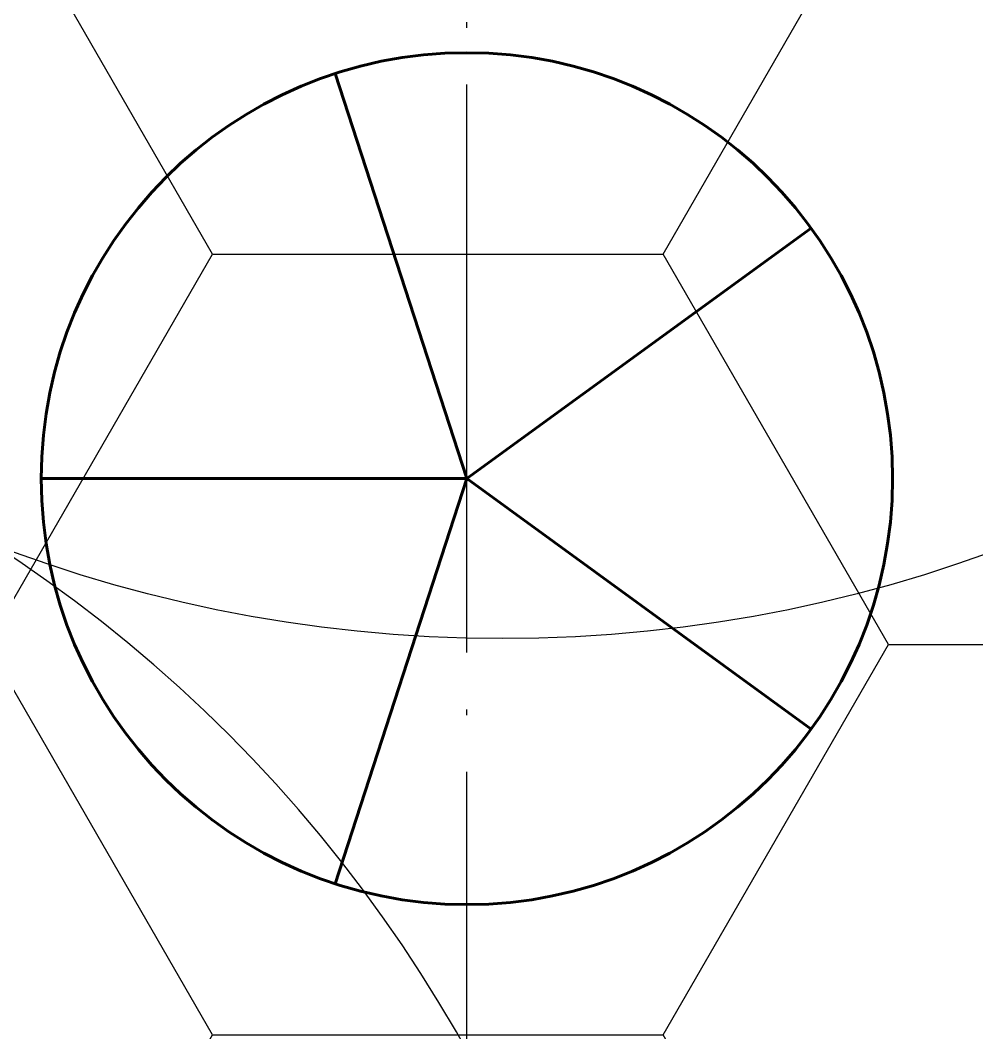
# Model space of a CAD drawing. Extents: x -821772 to -21949, y 506164 to 1049594.
# Drawn here: x -249002 to -242261, y 571942 to 579073 of the extents above; entities that cross this region are included whole.
import ezdxf
from ezdxf.xclip import XClip

# ---------------------------------------------------------------- set-up
doc = ezdxf.new("R2010")
doc.units = 0
doc.header["$LTSCALE"] = 1000
doc.header["$MEASUREMENT"] = 0
doc.header["$XCLIPFRAME"] = 2
doc.linetypes.add('10平面20250807_t3$0$DOTE', pattern=[2.42, 2, -0.2, 0.02, -0.2])
for name, color, linetype in [('10平面20250807_t3$0$A-AXIS-DOTE', 8, '10平面20250807_t3$0$DOTE'), ('10平面20250807_t3$0$A-HATCH-2', 8, 'Continuous'), ('10平面20250807_t3$0$A-LIN-V', 8, 'Continuous'), ('10平面20250807_t3$0$AS-WALL', 8, 'Continuous'), ('10平面20250807_t3$0$SB_ZF消火栓', 10, 'Continuous'), ('10平面20250807_t3$0$SB_ZF消火栓M', 10, 'Continuous'), ('PUB_HATCH', 8, 'Continuous')]:
    doc.layers.add(name, color=color, linetype=linetype)

# ---------------------------------------------------------------- blocks, each defined once
blk = doc.blocks.new('10平面20250807_t3$0$dote')
at = {"layer": '10平面20250807_t3$0$A-AXIS-DOTE', "ltscale": 2}
blk.add_line((-25117.8, -264080), (-25117.8, -167560.7), dxfattribs=at)
blk = doc.blocks.new('10平面20250807_t3$0$w4324324')
at = {"layer": '10平面20250807_t3$0$A-HATCH-2', "lineweight": 60}
for q in [(-1694760.4, 686605), (-1697613.6, 684532.1), (-1691907.2, 684532.1), (-1696523.8, 681177.9), (-1692997, 681177.9)]:
    blk.add_line((-1694760.4, 683605), q, dxfattribs=at)
blk.add_circle((-1694760.4, 683605), 3000, dxfattribs=at)
blk = doc.blocks.new('10平面20250807_t3$0$342343')
at = {"layer": '10平面20250807_t3$0$A-LIN-V'}
blk.add_blockref('10平面20250807_t3$0$w4324324', (1048660.4, 45555.7), dxfattribs=at)
blk = doc.blocks.new('10平面20250807_t3$0$A$C5D961328')
at = {"layer": '10平面20250807_t3$0$A-LIN-V', "ltscale": 500}
blk.add_circle((350, 40), 10001.4, dxfattribs=at)
blk = doc.blocks.new('10平面20250807_t3$0$we42342343234')
at = {"layer": '10平面20250807_t3$0$SB_ZF消火栓M', "rotation": 270}
blk.add_blockref('10平面20250807_t3$0$A$C5D961328', (-245644.2, 585070), dxfattribs=at)
at = {"layer": '10平面20250807_t3$0$SB_ZF消火栓M', "xscale": -1, "rotation": 270}
blk.add_blockref('10平面20250807_t3$0$A$C5D961328', (-254644.2, 566620), dxfattribs=at)
blk = doc.blocks.new('10平面20250807_t3$0$234243242332')
at = {"layer": '10平面20250807_t3$0$SB_ZF消火栓'}
blk.add_blockref('10平面20250807_t3$0$we42342343234', (0, 0), dxfattribs=at)
blk = doc.blocks.new('10平面20250807_t3')
at = {"layer": '10平面20250807_t3$0$A-LIN-V', "rotation": 90}
blk.add_blockref('10平面20250807_t3$0$342343', (483306.5, 1221945), dxfattribs=at)
at = {"layer": '10平面20250807_t3$0$AS-WALL'}
blk.add_blockref('10平面20250807_t3$0$dote', (-220736.4, 804820), dxfattribs=at)
at = {"layer": '10平面20250807_t3$0$SB_ZF消火栓', "linetype": 'Continuous'}
blk.add_blockref('10平面20250807_t3$0$234243242332', (0, 0), dxfattribs=at)

msp = doc.modelspace()

# ---------------------------------------------------------------- block references
at = {"ltscale": 100}
ref = msp.add_blockref('10平面20250807_t3', (0, 0), dxfattribs=at)
XClip(ref).set_block_clipping_path([(-386212.6353242097, 506163.79756496), (-21948.7593967821, 884998.2285294847)])

# ---------------------------------------------------------------- next in the draw order: hatches: boundary and pattern name
at = {"layer": 'PUB_HATCH', "ltscale": 5000}
h = msp.add_hatch(dxfattribs=at)
h.set_pattern_fill('HONEY', color=8, scale=2000)
h.set_pattern_definition([(0, (0, 0), (4762.5, 2749.63), [3175, -6350]), (120, (0, 0), (-4762.499, 2749.631), [3175, -6350]), (60, (0, 0), (0.0006, 5499.261), [-6350, 3175])])
h.paths.add_polyline_path([(-252854.2, 548219.9), (-252854.2, 548720), (-254254.2, 548720), (-254254.2, 548219.9), (-313754.2, 548219.9), (-313754.2, 567383.2), (-296221.3, 621420), (-254254.2, 621420), (-254254.2, 620920), (-252854.2, 620920), (-252854.2, 621420), (-200254.2, 621420), (-200254.2, 620920), (-198854.2, 620920), (-198854.2, 621420), (-146254.2, 621420), (-146254.2, 620920), (-144854.2, 620920), (-144854.2, 621420), (-128054.2, 621420), (-128054.2, 548219.9), (-144854.2, 548219.9), (-144854.2, 548720), (-146254.2, 548720), (-146254.2, 548219.9), (-198854.2, 548219.9), (-198854.2, 548720), (-200254.2, 548720), (-200254.2, 548219.9)])

doc.saveas('drawing.dxf')
